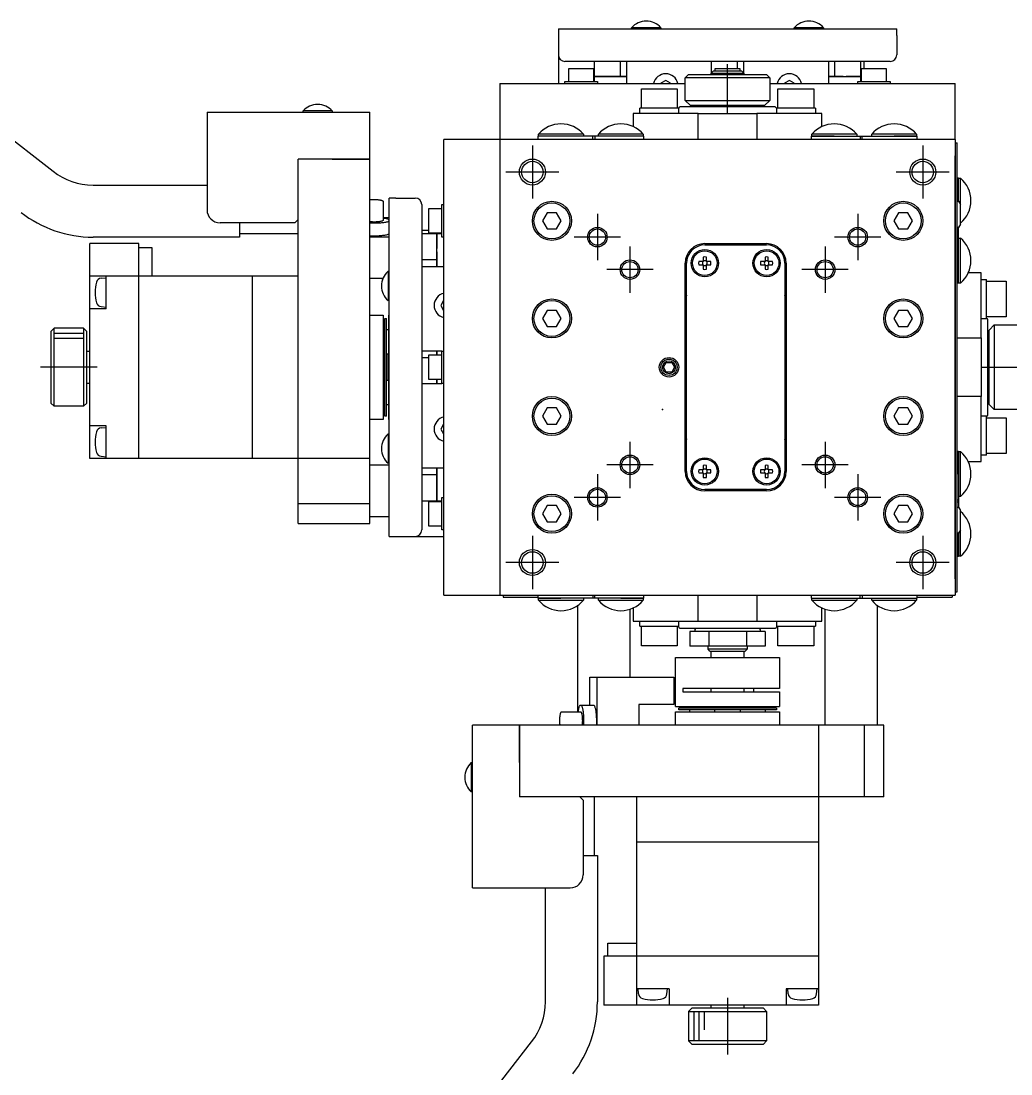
# Model space of a CAD drawing. Extents: x -29 to 396, y 25 to 442.
# Drawn here: x 101.9 to 254, y 191.7 to 353.5 of the extents above; entities that cross this region are included whole.
import ezdxf

# ---------------------------------------------------------------- set-up
doc = ezdxf.new("R2010")
doc.units = 0
doc.header["$LTSCALE"] = 10
doc.linetypes.add('CENTER', pattern=[2, 1.25, -0.25, 0.25, -0.25])
doc.layers.get('0').update_dxf_attribs({"linetype": 'CONTINUOUS'})
doc.layers.add('10', color=7, linetype='CONTINUOUS')

# ---------------------------------------------------------------- blocks, each defined once
blk = doc.blocks.new('AID7986')
at = {"layer": '10', "color": 7, "linetype": 'CONTINUOUS'}
for p, q in [((206.987859, 319.319293), (216.487859, 319.319293)), ((206.987859, 319.119293), (216.487859, 319.119293)), ((206.747859, 317.238477), (206.747859, 316.559293)), ((207.227859, 316.559293), (207.227859, 317.238477)), ((216.247859, 317.238477), (216.247859, 316.559293)), ((216.727859, 316.559293), (216.727859, 317.238477)), ((203.987859, 284.319293), (203.987859, 316.319293)), ((204.187859, 284.319293), (204.187859, 316.319293)), ((206.747859, 316.559293), (206.068675, 316.559293)), ((206.068675, 316.079293), (206.747859, 316.079293)), ((206.747859, 316.079293), (206.747859, 315.400109)), ((207.907043, 316.559293), (207.227859, 316.559293)), ((207.227859, 315.400109), (207.227859, 316.079293)), ((207.227859, 316.079293), (207.907043, 316.079293)), ((216.247859, 316.559293), (215.568675, 316.559293)), ((215.568675, 316.079293), (216.247859, 316.079293)), ((216.247859, 316.079293), (216.247859, 315.400109)), ((217.407043, 316.559293), (216.727859, 316.559293)), ((216.727859, 315.400109), (216.727859, 316.079293)), ((216.727859, 316.079293), (217.407043, 316.079293)), ((219.287859, 316.319293), (219.287859, 284.319293)), ((219.487859, 316.319293), (219.487859, 284.319293)), ((204.187859, 303.319293), (203.987859, 303.319293)), ((200.621834, 300.319293), (201.054846, 301.069293)), ((201.054846, 301.069293), (201.920872, 301.069293)), ((201.920872, 301.069293), (202.353884, 300.319293)), ((201.054846, 299.569293), (200.621834, 300.319293)), ((201.920872, 299.569293), (201.054846, 299.569293)), ((202.353884, 300.319293), (201.920872, 299.569293)), ((203.987859, 297.319293), (204.187859, 297.319293)), ((206.747859, 285.238477), (206.747859, 284.559293)), ((207.227859, 284.559293), (207.227859, 285.238477)), ((216.247859, 285.238477), (216.247859, 284.559293)), ((216.727859, 284.559293), (216.727859, 285.238477)), ((206.747859, 284.559293), (206.068675, 284.559293)), ((206.068675, 284.079293), (206.747859, 284.079293)), ((206.747859, 284.079293), (206.747859, 283.400109)), ((207.907043, 284.559293), (207.227859, 284.559293)), ((207.227859, 284.079293), (207.907043, 284.079293)), ((207.227859, 283.400109), (207.227859, 284.079293)), ((216.247859, 284.559293), (215.568675, 284.559293)), ((215.568675, 284.079293), (216.247859, 284.079293)), ((216.247859, 284.079293), (216.247859, 283.400109)), ((217.407043, 284.559293), (216.727859, 284.559293)), ((216.727859, 283.400109), (216.727859, 284.079293)), ((216.727859, 284.079293), (217.407043, 284.079293)), ((216.487859, 281.519293), (206.987859, 281.519293)), ((216.487859, 281.319293), (206.987859, 281.319293))]:
    blk.add_line(p, q, dxfattribs=at)
for centre, radius in [((206.987859, 316.319293), 2.1), ((206.987859, 316.319293), 1.9), ((216.487859, 316.319293), 2.1), ((216.487859, 316.319293), 1.9), ((201.487859, 300.319293), 1.25), ((201.487859, 300.319293), 1), ((206.987859, 284.319293), 2.1), ((216.487859, 284.319293), 2.1), ((206.987859, 284.319293), 1.9), ((216.487859, 284.319293), 1.9)]:
    blk.add_circle(centre, radius, dxfattribs=at)
at = {"layer": '10', "color": 9, "linetype": 'CONTINUOUS'}
blk.add_circle((201.487859, 300.319293), 1.5, dxfattribs=at)
at = {"layer": '10', "color": 7, "linetype": 'CONTINUOUS'}
for centre, radius, start, end in [((206.987859, 316.319293), 3, 90, 180), ((206.987859, 316.319293), 2.8, 90, 180), ((216.487859, 316.319293), 3, 0, 90), ((216.487859, 316.319293), 2.8, 0, 90), ((206.987859, 316.319293), 0.95, 75.36671, 104.63329), ((216.487859, 316.319293), 0.95, 75.36671, 104.63329), ((206.987859, 316.319293), 0.95, 165.36671, 194.63329), ((206.987859, 316.319293), 0.364721, 138.849633, 221.150367), ((206.987859, 316.319293), 0.364721, 48.849633, 131.150367), ((206.987859, 316.319293), 0.364721, 228.849633, 311.150367), ((206.987859, 316.319293), 0.364721, 318.849633, 41.150367), ((206.987859, 316.319293), 0.95, 345.36671, 14.63329), ((216.487859, 316.319293), 0.95, 165.36671, 194.63329), ((216.487859, 316.319293), 0.364721, 138.849633, 221.150367), ((216.487859, 316.319293), 0.364721, 48.849633, 131.150367), ((216.487859, 316.319293), 0.364721, 228.849633, 311.150367), ((216.487859, 316.319293), 0.364721, 318.849633, 41.150367), ((216.487859, 316.319293), 0.95, 345.36671, 14.63329), ((206.987859, 316.319293), 0.95, 255.36671, 284.63329), ((216.487859, 316.319293), 0.95, 255.36671, 284.63329), ((206.987859, 310.319293), 3, 158.96053, 180), ((216.487859, 310.319293), 3, 0, 21.03947), ((206.987859, 290.319293), 3, 180, 201.03947), ((216.487859, 290.319293), 3, 338.96053, 0), ((206.987859, 284.319293), 0.95, 75.36671, 104.63329), ((216.487859, 284.319293), 0.95, 75.36671, 104.63329), ((206.987859, 284.319293), 3, 180, 270), ((206.987859, 284.319293), 2.8, 180, 270), ((206.987859, 284.319293), 0.95, 165.36671, 194.63329), ((206.987859, 284.319293), 0.364721, 138.849633, 221.150367), ((206.987859, 284.319293), 0.364721, 48.849633, 131.150367), ((206.987859, 284.319293), 0.364721, 228.849633, 311.150367), ((206.987859, 284.319293), 0.95, 255.36671, 284.63329), ((206.987859, 284.319293), 0.364721, 318.849633, 41.150367), ((206.987859, 284.319293), 0.95, 345.36671, 14.63329), ((216.487859, 284.319293), 0.95, 165.36671, 194.63329), ((216.487859, 284.319293), 0.364721, 138.849633, 221.150367), ((216.487859, 284.319293), 0.364721, 48.849633, 131.150367), ((216.487859, 284.319293), 0.364721, 228.849633, 311.150367), ((216.487859, 284.319293), 0.95, 255.36671, 284.63329), ((216.487859, 284.319293), 2.8, 270, 0), ((216.487859, 284.319293), 3, 270, 0), ((216.487859, 284.319293), 0.364721, 318.849633, 41.150367), ((216.487859, 284.319293), 0.95, 345.36671, 14.63329)]:
    blk.add_arc(centre, radius, start, end, dxfattribs=at)

msp = doc.modelspace()

# ---------------------------------------------------------------- linework, layer by layer
at = {"color": 7, "linetype": 'CONTINUOUS'}
for p, q in [((196.974219, 353.343059), (196.976603, 353.338173)), ((198.999641, 353.338173), (199.002023, 353.343059)), ((198.999641, 353.338173), (199.002023, 353.343059)), ((221.974219, 353.343059), (221.976603, 353.338173)), ((223.999641, 353.338173), (224.002023, 353.343059)), ((223.999641, 353.338173), (224.002023, 353.343059)), ((184.488121, 352.319585), (236.488121, 352.319585)), ((184.488121, 352.319585), (184.488121, 351.319585)), ((184.488121, 351.319585), (184.488121, 348.319585)), ((195.738121, 352.319585), (195.738121, 352.503899)), ((200.238121, 352.503899), (200.238121, 352.319585)), ((220.738121, 352.319585), (220.738121, 352.503899)), ((225.238121, 352.503899), (225.238121, 352.319585)), ((236.488121, 351.319585), (236.488121, 352.319585)), ((236.488121, 351.319585), (236.488121, 348.319585)), ((184.488121, 348.319585), (184.488121, 343.919585)), ((235.488121, 347.319585), (185.488121, 347.319585)), ((189.988121, 347.319585), (189.988121, 345.019585)), ((193.988121, 347.319585), (193.988121, 345.019585)), ((194.988121, 345.019585), (194.988121, 347.319585)), ((207.988121, 347.319585), (207.988121, 345.519585)), ((211.988121, 347.319585), (211.988121, 346.219585)), ((212.988121, 345.519585), (212.988121, 347.319585)), ((225.988121, 347.319585), (225.988121, 345.019585)), ((226.988121, 345.019585), (226.988121, 347.319585)), ((230.988121, 345.019585), (230.988121, 347.319585)), ((231.488121, 346.219585), (231.488121, 347.319585)), ((86.844807, 346.012043), (106.821761, 330.433833)), ((186.088121, 346.219585), (189.888121, 346.219585)), ((186.088121, 344.219585), (186.088121, 346.219585)), ((189.888121, 346.219585), (189.888121, 344.219585)), ((194.988121, 345.019585), (189.988121, 345.019585)), ((189.988121, 345.019585), (193.988121, 345.019585)), ((189.988121, 345.019585), (189.988121, 344.219585)), ((193.988121, 345.019585), (194.988121, 345.019585)), ((194.988121, 343.919585), (194.988121, 345.019585)), ((203.988121, 344.819585), (204.488121, 345.319585)), ((216.988121, 344.819585), (203.988121, 344.819585)), ((203.988121, 341.319585), (203.988121, 344.819585)), ((204.488121, 345.319585), (216.488121, 345.319585)), ((207.988121, 345.519585), (208.238121, 345.769585)), ((207.988121, 345.319585), (207.988121, 345.519585)), ((208.238121, 345.769585), (208.288121, 345.819585)), ((212.688121, 345.819585), (208.288121, 345.819585)), ((208.588121, 346.219585), (212.388121, 346.219585)), ((208.588121, 345.819585), (208.588121, 346.219585)), ((212.388121, 346.219585), (212.388121, 345.819585)), ((212.688121, 345.819585), (212.738121, 345.769585)), ((212.738121, 345.769585), (212.988121, 345.519585)), ((212.988121, 345.519585), (212.988121, 345.319585)), ((216.488121, 345.319585), (216.988121, 344.819585)), ((216.988121, 344.819585), (216.988121, 341.319585)), ((228.238121, 345.019585), (225.988121, 345.019585)), ((225.988121, 345.019585), (226.988121, 345.019585)), ((225.988121, 345.019585), (225.988121, 343.919585)), ((226.988121, 345.019585), (230.988121, 345.019585)), ((230.988121, 345.019585), (228.738121, 345.019585)), ((230.988121, 344.219585), (230.988121, 345.019585)), ((231.088121, 346.219585), (234.888121, 346.219585)), ((231.088121, 344.219585), (231.088121, 346.219585)), ((234.888121, 346.219585), (234.888121, 344.219585)), ((175.488121, 343.919585), (175.488121, 335.319585)), ((175.488121, 343.919585), (203.988121, 343.919585)), ((185.488121, 344.219585), (190.488121, 344.219585)), ((185.488121, 343.919585), (185.488121, 344.219585)), ((190.488121, 344.219585), (190.488121, 343.919585)), ((197.238121, 343.119585), (202.738121, 343.119585)), ((197.238121, 340.119585), (197.238121, 343.119585)), ((200.988121, 344.385611), (200.238121, 343.952599)), ((200.238121, 343.952599), (200.238121, 343.919585)), ((201.738121, 343.952599), (200.988121, 344.385611)), ((201.738121, 343.919585), (201.738121, 343.952599)), ((202.738121, 343.119585), (202.738121, 340.119585)), ((216.988121, 343.919585), (245.488121, 343.919585)), ((218.238121, 343.119585), (223.738121, 343.119585)), ((218.238121, 340.119585), (218.238121, 343.119585)), ((219.988121, 344.385611), (219.238121, 343.952599)), ((219.238121, 343.952599), (219.238121, 343.919585)), ((220.738121, 343.952599), (219.988121, 344.385611)), ((220.738121, 343.919585), (220.738121, 343.952599)), ((223.738121, 343.119585), (223.738121, 340.119585)), ((230.488121, 344.219585), (235.488121, 344.219585)), ((230.488121, 343.919585), (230.488121, 344.219585)), ((235.488121, 344.219585), (235.488121, 343.919585)), ((245.488121, 335.319585), (245.488121, 343.919585)), ((146.474219, 340.543059), (146.476603, 340.538173)), ((148.499641, 340.538173), (148.502023, 340.543059)), ((148.499641, 340.538173), (148.502023, 340.543059)), ((202.988121, 340.119585), (196.988121, 340.119585)), ((196.988121, 339.319585), (196.988121, 340.119585)), ((202.988121, 339.319585), (202.988121, 340.119585)), ((210.488121, 340.319585), (203.188121, 340.319585)), ((203.988121, 341.319585), (210.488121, 341.319585)), ((204.788121, 340.519585), (203.988121, 341.319585)), ((216.188121, 340.519585), (204.788121, 340.519585)), ((206.988121, 340.319585), (206.988121, 340.519585)), ((210.488121, 341.319585), (216.988121, 341.319585)), ((217.788121, 340.319585), (210.488121, 340.319585)), ((213.988121, 340.519585), (213.988121, 340.319585)), ((216.988121, 341.319585), (216.188121, 340.519585)), ((223.988121, 340.119585), (217.988121, 340.119585)), ((217.988121, 340.119585), (217.988121, 339.319585)), ((223.988121, 340.119585), (223.988121, 339.319585)), ((130.488121, 339.519585), (155.488121, 339.519585)), ((130.488121, 339.519585), (130.488121, 338.519585)), ((130.488121, 339.519585), (145.238121, 339.519585)), ((130.488121, 338.519585), (130.488121, 324.519585)), ((145.238121, 339.519585), (145.238121, 339.703899)), ((149.738121, 339.703899), (149.738121, 339.519585)), ((149.738121, 339.519585), (155.488121, 339.519585)), ((155.488121, 276.319585), (155.488121, 339.519585)), ((195.988121, 339.319585), (195.988121, 337.300805)), ((205.988121, 339.319585), (195.988121, 339.319585)), ((205.988121, 335.319585), (205.988121, 339.319585)), ((205.988121, 339.319585), (214.988121, 339.319585)), ((214.988121, 339.319585), (214.988121, 335.319585)), ((224.988121, 339.319585), (214.988121, 339.319585)), ((224.988121, 337.300805), (224.988121, 339.319585)), ((245.488121, 335.319585), (166.888121, 335.319585)), ((166.888121, 265.319585), (166.888121, 335.319585)), ((175.488121, 335.319585), (175.488121, 265.319585)), ((184.888119, 335.819585), (181.388119, 335.819585)), ((181.388119, 335.319585), (181.388119, 335.819585)), ((181.438119, 335.819585), (181.438119, 336.119585)), ((184.888119, 335.819585), (181.438119, 335.819585)), ((188.788119, 335.819585), (184.888119, 335.819585)), ((188.338119, 336.119585), (188.338119, 335.819585)), ((189.788119, 335.819585), (188.788119, 335.819585)), ((191.088119, 335.819585), (190.088119, 335.819585)), ((190.638119, 335.819585), (190.638119, 336.119585)), ((194.088119, 335.819585), (191.088119, 335.819585)), ((197.588119, 335.819585), (194.088119, 335.819585)), ((197.538119, 335.819585), (194.088119, 335.819585)), ((197.538119, 336.119585), (197.538119, 335.819585)), ((197.588119, 335.819585), (197.588119, 335.319585)), ((223.388121, 335.819585), (226.888121, 335.819585)), ((223.388121, 335.319585), (223.388121, 335.819585)), ((223.438121, 335.819585), (223.438121, 336.119585)), ((226.888121, 335.819585), (223.438121, 335.819585)), ((226.888121, 335.819585), (229.888121, 335.819585)), ((229.888121, 335.819585), (230.888121, 335.819585)), ((230.338121, 336.119585), (230.338121, 335.819585)), ((230.888121, 335.819585), (231.188121, 335.819585)), ((231.188121, 335.819585), (232.188121, 335.819585)), ((232.188121, 335.819585), (236.088121, 335.819585)), ((232.638121, 335.819585), (232.638121, 336.119585)), ((236.088121, 335.819585), (239.588121, 335.819585)), ((239.538121, 335.819585), (236.088121, 335.819585)), ((239.538121, 336.119585), (239.538121, 335.819585)), ((239.588121, 335.819585), (239.588121, 335.319585)), ((245.488121, 335.319585), (245.488121, 265.319585)), ((245.488121, 334.819585), (245.788121, 334.819585)), ((245.788121, 265.819585), (245.788121, 334.819585)), ((155.488121, 332.319585), (144.488121, 332.319585)), ((144.488121, 276.319585), (144.488121, 332.319585)), ((149.738121, 332.319585), (155.488121, 332.319585)), ((245.488121, 267.819585), (245.488121, 332.819585)), ((245.788121, 329.419587), (245.988121, 329.419587)), ((245.988121, 325.919587), (245.988121, 329.419587)), ((245.988121, 325.919587), (245.988121, 329.369587)), ((245.988121, 329.369587), (246.288121, 329.369587)), ((112.971143, 328.319585), (130.488121, 328.319585)), ((155.488122, 326.062151), (155.577268, 326.071606)), ((155.577268, 326.071606), (155.669901, 326.07975)), ((155.669901, 326.07975), (155.765492, 326.086537)), ((155.765492, 326.086537), (155.863495, 326.091927)), ((155.863495, 326.091927), (155.963351, 326.09589)), ((155.963351, 326.09589), (156.064491, 326.098403)), ((156.064491, 326.098403), (156.166335, 326.099452)), ((156.166335, 326.099452), (156.268304, 326.09903)), ((156.268304, 326.09903), (156.369816, 326.097141)), ((156.369816, 326.097141), (156.47029, 326.093796)), ((156.47029, 326.093796), (156.569154, 326.089012)), ((156.569154, 326.089012), (156.665843, 326.082818)), ((156.665843, 326.082818), (156.759805, 326.075248)), ((156.759805, 326.075248), (156.850504, 326.066347)), ((156.850504, 326.066347), (156.937423, 326.056165)), ((156.937423, 326.056165), (157.020064, 326.044759)), ((157.020064, 326.044759), (157.097957, 326.032196)), ((157.097957, 326.032196), (157.170657, 326.018546)), ((157.170657, 326.018546), (157.237748, 326.003888)), ((157.237748, 326.003888), (157.298848, 325.988306)), ((157.298848, 325.988306), (157.353609, 325.971887)), ((157.353609, 325.971887), (157.401717, 325.954727)), ((157.401717, 325.954727), (157.442898, 325.936923)), ((157.442898, 325.936923), (157.476917, 325.918576)), ((157.476917, 325.918576), (157.503579, 325.899791)), ((157.503579, 325.899791), (157.522734, 325.880677)), ((157.522734, 325.880677), (157.53427, 325.86134)), ((157.53427, 325.86134), (157.538123, 325.841893)), ((157.538123, 325.841893), (157.538123, 322.897011)), ((158.488121, 274.319585), (158.488121, 326.319585)), ((159.488121, 326.319585), (158.488121, 326.319585)), ((159.488121, 326.319585), (162.488121, 326.319585)), ((163.488121, 325.319585), (163.488121, 275.319585)), ((166.588121, 320.319585), (166.588121, 325.319585)), ((166.588121, 325.319585), (166.888121, 325.319585)), ((245.788121, 325.819585), (245.999445, 325.819585)), ((245.988121, 325.819585), (245.988121, 325.919587)), ((245.999445, 325.819585), (246.288121, 325.319585)), ((246.288121, 323.819585), (246.288121, 325.319585)), ((164.588121, 320.919585), (164.588121, 324.719585)), ((164.588121, 324.719585), (166.588121, 324.719585)), ((182.766433, 324.069585), (182.044745, 322.819585)), ((184.209809, 324.069585), (182.766433, 324.069585)), ((184.931497, 322.819585), (184.209809, 324.069585)), ((236.766433, 324.069585), (236.044745, 322.819585)), ((238.209809, 324.069585), (236.766433, 324.069585)), ((238.931497, 322.819585), (238.209809, 324.069585)), ((246.288121, 322.319585), (246.288121, 323.819585)), ((143.988121, 322.519585), (132.488121, 322.519585)), ((135.488121, 322.519585), (135.488121, 320.319585)), ((144.488121, 323.019585), (143.988121, 322.519585)), ((155.568342, 322.66817), (155.488122, 322.676753)), ((155.659743, 322.450305), (155.488122, 322.458981)), ((155.651438, 322.660649), (155.568342, 322.66817)), ((155.737026, 322.654225), (155.651438, 322.660649)), ((155.834255, 322.444075), (155.659743, 322.450305)), ((155.824707, 322.648928), (155.737026, 322.654225)), ((155.914075, 322.644782), (155.824707, 322.648928)), ((156.010703, 322.440322), (155.834255, 322.444075)), ((156.004714, 322.641807), (155.914075, 322.644782)), ((156.096205, 322.640017), (156.004714, 322.641807)), ((156.188123, 322.439069), (156.010703, 322.440322)), ((156.188123, 322.639419), (156.096205, 322.640017)), ((156.294043, 322.640213), (156.188123, 322.639419)), ((156.380084, 322.440537), (156.188123, 322.439069)), ((156.399309, 322.64259), (156.294043, 322.640213)), ((156.570814, 322.444929), (156.380084, 322.440537)), ((156.503274, 322.646536), (156.399309, 322.64259)), ((156.605296, 322.652026), (156.503274, 322.646536)), ((156.759093, 322.452217), (156.570814, 322.444929)), ((156.704746, 322.659027), (156.605296, 322.652026)), ((156.80101, 322.667495), (156.704746, 322.659027)), ((156.943713, 322.462356), (156.759093, 322.452217)), ((156.893496, 322.677378), (156.80101, 322.667495)), ((156.981633, 322.688615), (156.893496, 322.677378)), ((157.123491, 322.475281), (156.943713, 322.462356)), ((157.064878, 322.701136), (156.981633, 322.688615)), ((157.142717, 322.714866), (157.064878, 322.701136)), ((157.297276, 322.490907), (157.123491, 322.475281)), ((157.214671, 322.729718), (157.142717, 322.714866)), ((157.280296, 322.745602), (157.214671, 322.729718)), ((157.339187, 322.762419), (157.280296, 322.745602)), ((157.463954, 322.509135), (157.297276, 322.490907)), ((157.390982, 322.780067), (157.339187, 322.762419)), ((157.43536, 322.798435), (157.390982, 322.780067)), ((157.472049, 322.817411), (157.43536, 322.798435)), ((157.622457, 322.529849), (157.463954, 322.509135)), ((157.500822, 322.836877), (157.472049, 322.817411)), ((157.521502, 322.856715), (157.500822, 322.836877)), ((157.533961, 322.876801), (157.521502, 322.856715)), ((157.538123, 322.897011), (157.533961, 322.876801)), ((157.538123, 323.319585), (158.488121, 323.319585)), ((157.538123, 323.275636), (157.702574, 323.252266)), ((157.771769, 322.552916), (157.622457, 322.529849)), ((157.702574, 323.252266), (157.85597, 323.226304)), ((157.910933, 322.578187), (157.771769, 322.552916)), ((157.85597, 323.226304), (157.997192, 323.197937)), ((158.039059, 322.605502), (157.910933, 322.578187)), ((157.997192, 323.197937), (158.125209, 323.167374)), ((158.155324, 322.634684), (158.039059, 322.605502)), ((158.125209, 323.167374), (158.239087, 323.134838)), ((158.258984, 322.665547), (158.155324, 322.634684)), ((158.239087, 323.134838), (158.337993, 323.100566)), ((158.349375, 322.697893), (158.258984, 322.665547)), ((158.337993, 323.100566), (158.421207, 323.064807)), ((158.425918, 322.731515), (158.349375, 322.697893)), ((158.421207, 323.064807), (158.488121, 323.027824)), ((158.488121, 322.766198), (158.425918, 322.731515)), ((182.044745, 322.819585), (182.766433, 321.569585)), ((184.209809, 321.569585), (184.931497, 322.819585)), ((236.044745, 322.819585), (236.766433, 321.569585)), ((238.209809, 321.569585), (238.931497, 322.819585)), ((246.288121, 322.319585), (245.999445, 321.819585)), ((144.488121, 320.819585), (135.488121, 320.819585)), ((155.488121, 320.361329), (158.488121, 320.361329)), ((155.659743, 320.487051), (155.488122, 320.495727)), ((155.834255, 320.480821), (155.659743, 320.487051)), ((156.010703, 320.477068), (155.834255, 320.480821)), ((156.188123, 320.475815), (156.010703, 320.477068)), ((156.380084, 320.477283), (156.188123, 320.475815)), ((156.570814, 320.481675), (156.380084, 320.477283)), ((156.759093, 320.488963), (156.570814, 320.481675)), ((156.943713, 320.499102), (156.759093, 320.488963)), ((157.123491, 320.512027), (156.943713, 320.499102)), ((157.297276, 320.527653), (157.123491, 320.512027)), ((157.463954, 320.545881), (157.297276, 320.527653)), ((157.622457, 320.566595), (157.463954, 320.545881)), ((157.771769, 320.589662), (157.622457, 320.566595)), ((157.910933, 320.614933), (157.771769, 320.589662)), ((158.039059, 320.642248), (157.910933, 320.614933)), ((158.155324, 320.67143), (158.039059, 320.642248)), ((158.258984, 320.702293), (158.155324, 320.67143)), ((158.349375, 320.734639), (158.258984, 320.702293)), ((158.425918, 320.768261), (158.349375, 320.734639)), ((158.488121, 320.802944), (158.425918, 320.768261)), ((164.588121, 321.319585), (163.488121, 321.319585)), ((165.788121, 320.819585), (163.488121, 320.819585)), ((166.588121, 320.919585), (164.588121, 320.919585)), ((165.788121, 320.819585), (165.788121, 318.569585)), ((165.788121, 316.819585), (165.788121, 320.819585)), ((166.588121, 320.819585), (165.788121, 320.819585)), ((182.766433, 321.569585), (184.209809, 321.569585)), ((236.766433, 321.569585), (238.209809, 321.569585)), ((245.999445, 321.819585), (245.788121, 321.819585)), ((245.988121, 321.019587), (245.988121, 321.819585)), ((245.988121, 319.719587), (245.988121, 320.719587)), ((112.488121, 286.319585), (112.488121, 319.319585)), ((119.988121, 319.319585), (112.488121, 319.319585)), ((135.488121, 320.319585), (112.971143, 320.319585)), ((119.988121, 314.319585), (119.988121, 319.319585)), ((119.998121, 318.719585), (121.988121, 318.719585)), ((121.988121, 318.719585), (121.988121, 314.319585)), ((166.888121, 320.319585), (166.588121, 320.319585)), ((245.988121, 320.169587), (246.288121, 320.169587)), ((245.988121, 316.719587), (245.988121, 319.719587)), ((165.788121, 318.069585), (165.788121, 315.819585)), ((165.788121, 316.819585), (163.488121, 316.819585)), ((163.488121, 315.819585), (165.788121, 315.819585)), ((165.788121, 315.819585), (165.788121, 316.819585)), ((165.788121, 315.819585), (166.888121, 315.819585)), ((245.988121, 313.219587), (245.988121, 316.719587)), ((245.988121, 313.269587), (245.988121, 316.719587)), ((144.488121, 314.319585), (112.488121, 314.319585)), ((114.220671, 314.002442), (114.988121, 314.069585)), ((114.988121, 309.319585), (114.988121, 314.319585)), ((157.521952, 313.980753), (155.488121, 313.980753)), ((158.303807, 315.069585), (158.488121, 315.069585)), ((249.488121, 314.819585), (247.469341, 314.819585)), ((249.488121, 304.819585), (249.488121, 314.819585)), ((157.469533, 313.831105), (157.464647, 313.833487)), ((157.469533, 313.831105), (157.464647, 313.833487)), ((245.988121, 313.219587), (245.788121, 313.219587)), ((246.288121, 313.269587), (245.988121, 313.269587)), ((249.488121, 313.819585), (250.288121, 313.819585)), ((250.288121, 307.819585), (250.288121, 313.819585)), ((250.288121, 313.569585), (253.288121, 313.569585)), ((253.288121, 313.569585), (253.288121, 308.069585)), ((157.464647, 311.805683), (157.469533, 311.808067)), ((114.988121, 309.319585), (112.488121, 309.319585)), ((114.206132, 309.638), (114.988121, 309.569585)), ((158.488121, 310.569585), (158.303807, 310.569585)), ((166.855107, 310.569585), (166.422095, 309.819585)), ((166.422095, 309.819585), (166.855107, 309.069585)), ((166.888121, 310.569585), (166.855107, 310.569585)), ((166.855107, 309.069585), (166.888121, 309.069585)), ((182.766433, 309.069585), (182.044745, 307.819585)), ((184.209809, 309.069585), (182.766433, 309.069585)), ((184.931497, 307.819585), (184.209809, 309.069585)), ((236.766433, 309.069585), (236.044745, 307.819585)), ((238.209809, 309.069585), (236.766433, 309.069585)), ((238.931497, 307.819585), (238.209809, 309.069585)), ((155.488121, 308.319585), (157.538121, 308.319585)), ((157.538121, 308.319585), (157.538121, 292.319585)), ((157.838121, 292.819585), (157.838121, 307.819585)), ((157.838121, 307.819585), (158.088121, 307.819585)), ((158.088121, 292.819585), (158.088121, 307.819585)), ((158.388121, 308.319585), (158.388121, 292.319585)), ((158.388121, 308.319585), (158.488121, 308.319585)), ((182.044745, 307.819585), (182.766433, 306.569585)), ((184.209809, 306.569585), (184.931497, 307.819585)), ((236.044745, 307.819585), (236.766433, 306.569585)), ((238.209809, 306.569585), (238.931497, 307.819585)), ((249.488121, 307.819585), (250.288121, 307.819585)), ((253.288121, 308.069585), (250.288121, 308.069585)), ((250.488121, 300.319585), (250.488121, 307.619585)), ((106.488121, 305.819585), (106.984467, 306.315931)), ((106.488121, 305.819585), (106.488121, 294.819585)), ((111.488121, 306.319585), (106.988121, 306.319585)), ((111.488121, 306.319585), (106.988121, 306.319585)), ((111.488121, 306.315931), (106.988121, 306.315931)), ((111.491778, 306.315931), (111.988121, 305.819585)), ((111.988121, 294.819585), (111.988121, 305.819585)), ((157.538121, 306.108673), (157.838121, 306.108673)), ((158.088121, 306.108673), (158.388121, 306.108673)), ((182.766433, 306.569585), (184.209809, 306.569585)), ((236.766433, 306.569585), (238.209809, 306.569585)), ((250.688121, 306.019585), (251.488121, 306.819585)), ((250.688121, 294.619585), (250.688121, 306.019585)), ((251.488121, 306.819585), (251.488121, 300.319585)), ((251.488121, 306.819585), (254.988121, 306.819585)), ((245.788121, 304.819585), (249.488121, 304.819585)), ((249.488121, 304.819585), (249.488121, 295.819585)), ((111.988121, 302.819585), (112.488121, 302.819585)), ((165.788121, 302.819585), (163.488121, 302.819585)), ((165.788121, 302.819585), (165.788121, 302.219585)), ((165.788121, 302.219585), (165.788121, 302.819585)), ((166.588121, 302.819585), (165.788121, 302.819585)), ((166.588121, 297.819585), (166.588121, 302.819585)), ((166.588121, 302.819585), (166.888121, 302.819585)), ((250.488121, 303.819585), (250.688121, 303.819585)), ((157.838121, 302.308673), (157.538121, 302.308673)), ((158.388121, 302.308673), (158.088121, 302.308673)), ((158.188121, 300.319585), (158.188121, 302.308673)), ((163.488121, 301.819585), (164.588121, 301.819585)), ((164.588121, 298.419585), (164.588121, 302.219585)), ((164.588121, 302.219585), (166.588121, 302.219585)), ((158.188121, 298.330499), (158.188121, 300.319585)), ((250.488121, 293.019585), (250.488121, 300.319585)), ((251.488121, 300.319585), (251.488121, 293.819585)), ((112.488121, 297.819585), (111.988121, 297.819585)), ((157.538121, 298.330499), (157.838121, 298.330499)), ((158.088121, 298.330499), (158.388121, 298.330499)), ((163.488121, 297.819585), (165.788121, 297.819585)), ((166.588121, 298.419585), (164.588121, 298.419585)), ((165.788121, 298.419585), (165.788121, 297.819585)), ((165.788121, 297.819585), (165.788121, 298.419585)), ((165.788121, 297.819585), (166.588121, 297.819585)), ((166.888121, 297.819585), (166.588121, 297.819585)), ((250.688121, 296.819585), (250.488121, 296.819585)), ((106.984468, 294.323241), (106.488121, 294.819585)), ((111.988121, 294.819585), (111.491777, 294.323241)), ((157.838121, 294.530499), (157.538121, 294.530499)), ((158.388121, 294.530499), (158.088121, 294.530499)), ((249.488121, 295.819585), (245.788121, 295.819585)), ((249.488121, 285.819585), (249.488121, 295.819585)), ((251.488121, 293.819585), (250.688121, 294.619585)), ((111.488121, 294.323241), (106.984468, 294.323241)), ((111.488121, 294.319585), (106.988121, 294.319585)), ((111.488121, 294.319585), (106.988121, 294.319585)), ((182.766433, 294.069585), (182.044745, 292.819585)), ((184.209809, 294.069585), (182.766433, 294.069585)), ((184.931497, 292.819585), (184.209809, 294.069585)), ((236.766433, 294.069585), (236.044745, 292.819585)), ((238.209809, 294.069585), (236.766433, 294.069585)), ((238.931497, 292.819585), (238.209809, 294.069585)), ((254.988121, 293.819585), (251.488121, 293.819585)), ((114.988121, 291.319585), (112.488121, 291.319585)), ((114.988121, 286.319585), (114.988121, 291.319585)), ((157.538121, 292.319585), (155.488121, 292.319585)), ((158.088121, 292.819585), (157.838121, 292.819585)), ((158.488121, 292.319585), (158.388121, 292.319585)), ((166.855107, 291.569585), (166.422095, 290.819585)), ((166.888121, 291.569585), (166.855107, 291.569585)), ((182.044745, 292.819585), (182.766433, 291.569585)), ((182.766433, 291.569585), (184.209809, 291.569585)), ((184.209809, 291.569585), (184.931497, 292.819585)), ((236.044745, 292.819585), (236.766433, 291.569585)), ((236.766433, 291.569585), (238.209809, 291.569585)), ((238.209809, 291.569585), (238.931497, 292.819585)), ((250.288121, 292.819585), (249.488121, 292.819585)), ((250.288121, 286.819585), (250.288121, 292.819585)), ((250.288121, 292.569585), (253.288121, 292.569585)), ((253.288121, 292.569585), (253.288121, 287.069585)), ((114.220671, 291.002442), (114.988121, 291.069585)), ((158.303807, 290.069585), (158.488121, 290.069585)), ((166.422095, 290.819585), (166.855107, 290.069585)), ((166.855107, 290.069585), (166.888121, 290.069585)), ((157.469533, 288.831105), (157.464647, 288.833487)), ((157.469533, 288.831105), (157.464647, 288.833487)), ((114.206132, 286.638), (114.988121, 286.569585)), ((157.464647, 286.805683), (157.469533, 286.808067)), ((245.788121, 287.419585), (245.988121, 287.419585)), ((245.988121, 287.419585), (245.988121, 283.919585)), ((245.988121, 283.919585), (245.988121, 287.369585)), ((245.988121, 287.369585), (246.288121, 287.369585)), ((250.288121, 286.819585), (249.488121, 286.819585)), ((253.288121, 287.069585), (250.288121, 287.069585)), ((155.488121, 286.319585), (112.488121, 286.319585)), ((119.988121, 286.319585), (114.488121, 286.319585)), ((155.488121, 285.319585), (158.488121, 285.319585)), ((158.488121, 285.569585), (158.303807, 285.569585)), ((165.788121, 284.819585), (163.488121, 284.819585)), ((165.788121, 284.819585), (165.788121, 279.819585)), ((165.788121, 283.819585), (165.788121, 284.819585)), ((166.888121, 284.819585), (165.788121, 284.819585)), ((247.469341, 285.819585), (249.488121, 285.819585)), ((163.488121, 283.819585), (165.788121, 283.819585)), ((165.788121, 279.819585), (165.788121, 283.819585)), ((245.988121, 283.919585), (245.988121, 280.919585)), ((166.588121, 275.319585), (166.588121, 280.319585)), ((166.588121, 280.319585), (166.888121, 280.319585)), ((245.988121, 280.919585), (245.988121, 279.919585)), ((246.288121, 280.469585), (245.988121, 280.469585)), ((245.988121, 279.919585), (245.988121, 279.619585)), ((155.488121, 279.319585), (144.488121, 279.319585)), ((163.488121, 279.819585), (165.788121, 279.819585)), ((164.588121, 275.919585), (164.588121, 279.719585)), ((164.588121, 279.719585), (166.588121, 279.719585)), ((165.788121, 279.819585), (166.588121, 279.819585)), ((182.766433, 279.069585), (182.044745, 277.819585)), ((184.209809, 279.069585), (182.766433, 279.069585)), ((184.931497, 277.819585), (184.209809, 279.069585)), ((236.766433, 279.069585), (236.044745, 277.819585)), ((238.209809, 279.069585), (236.766433, 279.069585)), ((238.931497, 277.819585), (238.209809, 279.069585)), ((245.788121, 278.819585), (245.999445, 278.819585)), ((245.988121, 279.619585), (245.988121, 278.819585)), ((245.999445, 278.819585), (246.288121, 278.319585)), ((246.288121, 276.819585), (246.288121, 278.319585)), ((158.488121, 277.319585), (155.488121, 277.319585)), ((182.044745, 277.819585), (182.766433, 276.569585)), ((184.209809, 276.569585), (184.931497, 277.819585)), ((236.044745, 277.819585), (236.766433, 276.569585)), ((238.209809, 276.569585), (238.931497, 277.819585)), ((246.288121, 275.319585), (246.288121, 276.819585)), ((144.488121, 276.319585), (155.488121, 276.319585)), ((166.588121, 275.919585), (164.588121, 275.919585)), ((166.888121, 275.319585), (166.588121, 275.319585)), ((182.766433, 276.569585), (184.209809, 276.569585)), ((236.766433, 276.569585), (238.209809, 276.569585)), ((246.288121, 275.319585), (245.999445, 274.819585)), ((158.488121, 274.319585), (159.488121, 274.319585)), ((159.488121, 274.319585), (162.488121, 274.319585)), ((162.488121, 274.319585), (166.888121, 274.319585)), ((245.999445, 274.819585), (245.788121, 274.819585)), ((245.988121, 274.819585), (245.988121, 274.719585)), ((245.988121, 274.719585), (245.988121, 271.219585)), ((245.988121, 271.269585), (245.988121, 274.719585)), ((245.988121, 271.219585), (245.788121, 271.219585)), ((246.288121, 271.269585), (245.988121, 271.269585)), ((245.488121, 265.819585), (245.788121, 265.819585)), ((166.888121, 265.319585), (245.488121, 265.319585)), ((175.988121, 265.319585), (175.988121, 265.019585)), ((175.988121, 265.019585), (181.388119, 265.019585)), ((181.388119, 264.819585), (181.388119, 265.319585)), ((184.888119, 264.819585), (181.388119, 264.819585)), ((181.438119, 264.819585), (184.888119, 264.819585)), ((181.438119, 264.519585), (181.438119, 264.819585)), ((188.788119, 264.819585), (184.888119, 264.819585)), ((187.488121, 247.369587), (187.488121, 263.742341)), ((188.338119, 264.819585), (188.338119, 264.519585)), ((189.788119, 264.819585), (188.788119, 264.819585)), ((191.088119, 264.819585), (190.088119, 264.819585)), ((190.638119, 264.519587), (190.638119, 264.819587)), ((194.088119, 264.819585), (191.088119, 264.819585)), ((194.088119, 264.819587), (197.538119, 264.819587)), ((197.588119, 264.819585), (194.088119, 264.819585)), ((197.538119, 264.819587), (197.538119, 264.519587)), ((197.588119, 265.319585), (197.588119, 264.819585)), ((205.988121, 261.319585), (205.988121, 265.319585)), ((214.988121, 265.319585), (214.988121, 261.319585)), ((223.388121, 264.819585), (223.388121, 265.319585)), ((223.388121, 264.819585), (226.888121, 264.819585)), ((223.438121, 264.819585), (226.888121, 264.819585)), ((223.438121, 264.519585), (223.438121, 264.819585)), ((226.888121, 264.819585), (229.888121, 264.819585)), ((229.888121, 264.819585), (230.888121, 264.819585)), ((230.338121, 264.819585), (230.338121, 264.519585)), ((231.188121, 264.819585), (232.188121, 264.819585)), ((232.188121, 264.819585), (236.088121, 264.819585)), ((232.638121, 264.519585), (232.638121, 264.819585)), ((233.488121, 263.742341), (233.488121, 245.319585)), ((233.988121, 264.519585), (235.488121, 264.519585)), ((236.088121, 264.819585), (239.588121, 264.819585)), ((236.088121, 264.819585), (239.538121, 264.819585)), ((239.538121, 264.819585), (239.538121, 264.519585)), ((239.588121, 265.319585), (239.588121, 264.819585)), ((239.588121, 265.019585), (244.988121, 265.019585)), ((244.988121, 265.319585), (244.988121, 265.019585)), ((195.488121, 263.141891), (195.488121, 252.719587)), ((195.988121, 263.338367), (195.988121, 261.319585)), ((224.988121, 261.319585), (224.988121, 263.338365)), ((225.488121, 245.319585), (225.488121, 263.141889)), ((195.988121, 261.319585), (205.988121, 261.319585)), ((196.988121, 260.519585), (196.988121, 261.319585)), ((196.988121, 260.519585), (202.988121, 260.519585)), ((197.238121, 257.519585), (197.238121, 260.519585)), ((202.738121, 260.519585), (202.738121, 257.519585)), ((202.988121, 260.369585), (202.988121, 261.319585)), ((205.988121, 261.319585), (214.988121, 261.319585)), ((214.988121, 261.319585), (224.988121, 261.319585)), ((217.988121, 261.319585), (217.988121, 260.369585)), ((217.988121, 260.519585), (223.988121, 260.519585)), ((218.238121, 257.519585), (218.238121, 260.519585)), ((223.738121, 260.519585), (223.738121, 257.519585)), ((223.988121, 261.319585), (223.988121, 260.519585)), ((203.138121, 260.219585), (210.488121, 260.219585)), ((206.157993, 259.719585), (204.714617, 259.719585)), ((204.714617, 259.719585), (204.714617, 257.469585)), ((205.488121, 260.019585), (205.688121, 260.219585)), ((205.488121, 259.719585), (205.488121, 260.019585)), ((207.601369, 259.719585), (206.157993, 259.719585)), ((207.601369, 259.719585), (207.601369, 257.469585)), ((210.488121, 259.719585), (207.601369, 259.719585)), ((210.488121, 260.219585), (217.838121, 260.219585)), ((213.374871, 259.719585), (210.488121, 259.719585)), ((213.374871, 259.719585), (213.374871, 257.469585)), ((214.818247, 259.719585), (213.374871, 259.719585)), ((216.261623, 259.719585), (214.818247, 259.719585)), ((215.288121, 260.219585), (215.488121, 260.019585)), ((215.488121, 260.019585), (215.488121, 259.719585)), ((216.261623, 259.719585), (216.261623, 257.469585)), ((202.738121, 257.519585), (197.238121, 257.519585)), ((207.601369, 257.469585), (204.714617, 257.469585)), ((207.488121, 257.019585), (207.488121, 257.469567)), ((213.374871, 257.469585), (207.601369, 257.469585)), ((216.261623, 257.469585), (213.374871, 257.469585)), ((213.488121, 257.469567), (213.488121, 257.019585)), ((223.738121, 257.519585), (218.238121, 257.519585)), ((202.488121, 255.719585), (218.488121, 255.719585)), ((202.488121, 248.219585), (202.488121, 255.719585)), ((207.788121, 256.719585), (207.488121, 257.019585)), ((207.788121, 256.719585), (210.488121, 256.719585)), ((207.988121, 255.719585), (207.988121, 256.719585)), ((210.488121, 256.719585), (213.188121, 256.719585)), ((212.988121, 256.719585), (212.988121, 255.719585)), ((213.488121, 257.019585), (213.188121, 256.719585)), ((218.488121, 255.719585), (218.488121, 250.969585)), ((189.301523, 252.719587), (190.446377, 252.719587)), ((189.301523, 248.419587), (189.301523, 252.719587)), ((190.446377, 245.319585), (190.446377, 252.719587)), ((190.446377, 252.719587), (202.225903, 252.719587)), ((202.225903, 252.719587), (202.225903, 248.519587)), ((203.596681, 250.969585), (203.596681, 250.469585)), ((218.488121, 250.969585), (203.596681, 250.969585)), ((207.988121, 250.469585), (207.988121, 250.969585)), ((212.988121, 250.969585), (212.988121, 250.469585)), ((214.551133, 250.469585), (214.551133, 250.969585)), ((203.596681, 250.469585), (218.488121, 250.469585)), ((218.488121, 250.469585), (218.488121, 248.219585)), ((187.554187, 247.525931), (187.578648, 247.672369)), ((187.578648, 247.672369), (187.605293, 247.807938)), ((187.605293, 247.807938), (187.633946, 247.931746)), ((187.633946, 247.931746), (187.66442, 248.04298)), ((187.66442, 248.04298), (187.696512, 248.140907)), ((187.696512, 248.140907), (187.730014, 248.224885)), ((187.730014, 248.224885), (187.764703, 248.29436)), ((187.764703, 248.29436), (187.800353, 248.348875)), ((187.800353, 248.348875), (187.836728, 248.388073)), ((187.836728, 248.388073), (187.873589, 248.411696)), ((187.873589, 248.411696), (187.910695, 248.419587)), ((187.910695, 248.419587), (189.873949, 248.419587)), ((187.910695, 248.419587), (187.946625, 248.412189)), ((187.946625, 248.412189), (187.982333, 248.390039)), ((187.982333, 248.390039), (188.017599, 248.353275)), ((188.017599, 248.353275), (188.052207, 248.302123)), ((188.052207, 248.302123), (188.085942, 248.236898)), ((188.085942, 248.236898), (188.118596, 248.158003)), ((188.118596, 248.158003), (188.149969, 248.065923)), ((188.149969, 248.065923), (188.179866, 247.961228)), ((188.179866, 247.961228), (188.208104, 247.844561)), ((188.208104, 247.844561), (188.234509, 247.716643)), ((188.234509, 247.716643), (188.258916, 247.578262)), ((188.258916, 247.578262), (188.281177, 247.430272)), ((189.873949, 248.419587), (189.909879, 248.412189)), ((189.909879, 248.412189), (189.945587, 248.390039)), ((189.945587, 248.390039), (189.980853, 248.353275)), ((189.980853, 248.353275), (190.015461, 248.302123)), ((190.015461, 248.302123), (190.049196, 248.236898)), ((190.049196, 248.236898), (190.08185, 248.158003)), ((190.08185, 248.158003), (190.113223, 248.065923)), ((190.113223, 248.065923), (190.14312, 247.961228)), ((190.14312, 247.961228), (190.171358, 247.844561)), ((190.171358, 247.844561), (190.197763, 247.716643)), ((190.197763, 247.716643), (190.22217, 247.578262)), ((190.22217, 247.578262), (190.244431, 247.430272)), ((196.826953, 248.519587), (196.826953, 245.319585)), ((202.225903, 248.519587), (196.826953, 248.519587)), ((202.488121, 248.219585), (218.488121, 248.219585)), ((217.988121, 247.919585), (202.988121, 247.919585)), ((202.988121, 247.669585), (202.988121, 247.919585)), ((217.988121, 247.669585), (202.988121, 247.669585)), ((204.699033, 247.919585), (204.699033, 248.219585)), ((204.699033, 247.369585), (204.699033, 247.669585)), ((208.499033, 248.219585), (208.499033, 247.919585)), ((210.488121, 248.019585), (208.499033, 248.019585)), ((208.499033, 247.669585), (208.499033, 247.369585)), ((212.477207, 248.019585), (210.488121, 248.019585)), ((212.477207, 247.919585), (212.477207, 248.219585)), ((212.477207, 247.369585), (212.477207, 247.669585)), ((216.277207, 248.219585), (216.277207, 247.919585)), ((216.277207, 247.669585), (216.277207, 247.369585)), ((217.988121, 247.919585), (217.988121, 247.669585)), ((184.708254, 245.997799), (184.708676, 246.099769)), ((184.709303, 245.895955), (184.708254, 245.997799)), ((184.708676, 246.099769), (184.710564, 246.20128)), ((184.710564, 246.20128), (184.71391, 246.301754)), ((184.71391, 246.301754), (184.718694, 246.400618)), ((184.718694, 246.400618), (184.724888, 246.497307)), ((184.724888, 246.497307), (184.732457, 246.591269)), ((184.732457, 246.591269), (184.741359, 246.681969)), ((184.741359, 246.681969), (184.751541, 246.768887)), ((184.751541, 246.768887), (184.762947, 246.851528)), ((184.762947, 246.851528), (184.77551, 246.929421)), ((184.77551, 246.929421), (184.78916, 247.002121)), ((184.78916, 247.002121), (184.803818, 247.069212)), ((184.803818, 247.069212), (184.8194, 247.130312)), ((184.8194, 247.130312), (184.835819, 247.185073)), ((184.835819, 247.185073), (184.852979, 247.233181)), ((184.852979, 247.233181), (184.870783, 247.274362)), ((184.870783, 247.274362), (184.88913, 247.308381)), ((184.88913, 247.308381), (184.907914, 247.335044)), ((184.907914, 247.335044), (184.927029, 247.354198)), ((184.927029, 247.354198), (184.946366, 247.365734)), ((184.946366, 247.365734), (184.965813, 247.369587)), ((184.965813, 247.369587), (187.910695, 247.369587)), ((187.53207, 247.369587), (187.554187, 247.525931)), ((187.910695, 247.369587), (187.930905, 247.365425)), ((187.930905, 247.365425), (187.950991, 247.352966)), ((187.950991, 247.352966), (187.970829, 247.332286)), ((187.970829, 247.332286), (187.990295, 247.303513)), ((187.990295, 247.303513), (188.009271, 247.266824)), ((188.009271, 247.266824), (188.027639, 247.222446)), ((188.027639, 247.222446), (188.045286, 247.170651)), ((188.045286, 247.170651), (188.062104, 247.11176)), ((188.062104, 247.11176), (188.077988, 247.046135)), ((188.077988, 247.046135), (188.09284, 246.974181)), ((188.09284, 246.974181), (188.10657, 246.896342)), ((188.10657, 246.896342), (188.119091, 246.813097)), ((188.119091, 246.813097), (188.130328, 246.72496)), ((188.130328, 246.72496), (188.140211, 246.632474)), ((188.140211, 246.632474), (188.148679, 246.53621)), ((188.148679, 246.53621), (188.15568, 246.43676)), ((188.15568, 246.43676), (188.16117, 246.334738)), ((188.16117, 246.334738), (188.165116, 246.230773)), ((188.165116, 246.230773), (188.167493, 246.125507)), ((188.167689, 245.927669), (188.165899, 245.836178)), ((188.167493, 246.125507), (188.168287, 246.019587)), ((188.168287, 246.019587), (188.167689, 245.927669)), ((188.281177, 247.430272), (188.301154, 247.273584)), ((188.301154, 247.273584), (188.318724, 247.109164)), ((188.318724, 247.109164), (188.333778, 246.938027)), ((188.333778, 246.938027), (188.346223, 246.761228)), ((188.346223, 246.761228), (188.355984, 246.579856)), ((188.355984, 246.579856), (188.362998, 246.39503)), ((188.362998, 246.39503), (188.367225, 246.207889)), ((188.367225, 246.207889), (188.368637, 246.019587)), ((188.368637, 246.019587), (188.367384, 245.842167)), ((190.244431, 247.430272), (190.264408, 247.273584)), ((190.264408, 247.273584), (190.281978, 247.109164)), ((190.281978, 247.109164), (190.297032, 246.938027)), ((190.297032, 246.938027), (190.309477, 246.761228)), ((190.309477, 246.761228), (190.319238, 246.579856)), ((190.319238, 246.579856), (190.326252, 246.39503)), ((190.326252, 246.39503), (190.330479, 246.207889)), ((190.330479, 246.207889), (190.331891, 246.019587)), ((190.331891, 246.019587), (190.330638, 245.842167)), ((202.488121, 247.369585), (218.488121, 247.369585)), ((202.488121, 245.319585), (202.488121, 247.369585)), ((218.488121, 247.369585), (218.488121, 245.319585)), ((171.288121, 220.319585), (171.288121, 245.319585)), ((171.288121, 239.569585), (171.288121, 245.319585)), ((234.488121, 245.319585), (171.288121, 245.319585)), ((178.488121, 245.319585), (178.488121, 234.319585)), ((178.488121, 239.569585), (178.488121, 245.319585)), ((184.711816, 245.794815), (184.709303, 245.895955)), ((184.715779, 245.694959), (184.711816, 245.794815)), ((184.721169, 245.596956), (184.715779, 245.694959)), ((184.727955, 245.501365), (184.721169, 245.596956)), ((184.736099, 245.408732), (184.727955, 245.501365)), ((184.745555, 245.319586), (184.736099, 245.408732)), ((188.139536, 245.399806), (188.130953, 245.319586)), ((188.147057, 245.482903), (188.139536, 245.399806)), ((188.153481, 245.56849), (188.147057, 245.482903)), ((188.158778, 245.656171), (188.153481, 245.56849)), ((188.162924, 245.745539), (188.158778, 245.656171)), ((188.165899, 245.836178), (188.162924, 245.745539)), ((188.357401, 245.491207), (188.348725, 245.319586)), ((188.363631, 245.665719), (188.357401, 245.491207)), ((188.367384, 245.842167), (188.363631, 245.665719)), ((190.320655, 245.491207), (190.311979, 245.319586)), ((190.326885, 245.665719), (190.320655, 245.491207)), ((190.330638, 245.842167), (190.326885, 245.665719)), ((224.488121, 245.319585), (224.488121, 202.319585)), ((231.488121, 245.319585), (231.488121, 234.319585)), ((234.488121, 234.319585), (234.488121, 245.319585)), ((171.103807, 239.569585), (171.288121, 239.569585)), ((170.269533, 238.331105), (170.264647, 238.333487)), ((170.269533, 238.331105), (170.264647, 238.333487)), ((170.264647, 236.305683), (170.269533, 236.308067)), ((171.288121, 235.069585), (171.103807, 235.069585)), ((171.288121, 220.319585), (171.288121, 235.069585)), ((197.642887, 234.319585), (178.488121, 234.319585)), ((187.788121, 234.319585), (188.288121, 233.819585)), ((188.288121, 233.819585), (188.288121, 222.319585)), ((189.988121, 234.319585), (189.988121, 225.319585)), ((196.488121, 234.319585), (196.488121, 202.319585)), ((234.488121, 234.319585), (197.642887, 234.319585)), ((223.333353, 234.319585), (197.642887, 234.319585)), ((188.288121, 225.319585), (190.488121, 225.319585)), ((190.488121, 225.319585), (190.488121, 202.802607)), ((171.288121, 220.319585), (172.288121, 220.319585)), ((172.288121, 220.319585), (186.288121, 220.319585)), ((182.488121, 202.802607), (182.488121, 220.319585)), ((192.088121, 209.829585), (192.088121, 211.819585)), ((192.088121, 211.819585), (196.488121, 211.819585)), ((191.488121, 209.819585), (191.488121, 202.319585)), ((196.488121, 209.819585), (191.488121, 209.819585)), ((224.488121, 209.819585), (224.488121, 204.319585)), ((201.488121, 204.819585), (196.488121, 204.819585)), ((196.805264, 204.052135), (196.738121, 204.819585)), ((201.169706, 204.037596), (201.238121, 204.819585)), ((201.488121, 204.819585), (201.488121, 202.319585)), ((219.488121, 204.819585), (219.488121, 202.319585)), ((224.488121, 204.819585), (219.488121, 204.819585)), ((219.805264, 204.052135), (219.738121, 204.819585)), ((224.169706, 204.037596), (224.238121, 204.819585)), ((224.488121, 202.319585), (191.488121, 202.319585)), ((207.988121, 201.819585), (207.988121, 202.319585)), ((212.988121, 202.319585), (212.988121, 201.819585)), ((204.488121, 201.319585), (204.488121, 196.819585)), ((204.488121, 201.319585), (204.488121, 196.819585)), ((204.491775, 201.323242), (204.988121, 201.819585)), ((204.491775, 201.319585), (204.491775, 196.819585)), ((215.988121, 201.819585), (204.988121, 201.819585)), ((215.988121, 201.819585), (216.484465, 201.323241)), ((216.484465, 201.319585), (216.484465, 196.815932)), ((216.488121, 201.319585), (216.488121, 196.819585)), ((216.488121, 201.319585), (216.488121, 196.819585)), ((164.795663, 176.676271), (180.373873, 196.653225)), ((204.988121, 196.319585), (204.491775, 196.815931)), ((204.988121, 196.319585), (215.988121, 196.319585)), ((216.484465, 196.815932), (215.988121, 196.319585))]:
    msp.add_line(p, q, dxfattribs=at)
at = {"color": 4, "linetype": 'CONTINUOUS'}
for p, q in [((197.988121, 352.503899), (195.738121, 352.503899)), ((200.238121, 352.503899), (197.988121, 352.503899)), ((222.988121, 352.503899), (220.738121, 352.503899)), ((225.238121, 352.503899), (222.988121, 352.503899)), ((207.988121, 345.519585), (212.988121, 345.519585)), ((147.488121, 339.703899), (145.238121, 339.703899)), ((149.738121, 339.703899), (147.488121, 339.703899)), ((184.888119, 336.119585), (181.438119, 336.119585)), ((188.338119, 336.119585), (184.888119, 336.119585)), ((190.088119, 335.819585), (189.788119, 335.819585)), ((189.788119, 335.319585), (189.788119, 335.819585)), ((190.088119, 335.819585), (190.088119, 335.319585)), ((194.088119, 336.119585), (190.638119, 336.119585)), ((197.538119, 336.119585), (194.088119, 336.119585)), ((226.888121, 336.119585), (223.438121, 336.119585)), ((230.338121, 336.119585), (226.888121, 336.119585)), ((230.888121, 335.819585), (230.888121, 335.319585)), ((231.188121, 335.319585), (231.188121, 335.819585)), ((236.088121, 336.119585), (232.638121, 336.119585)), ((239.538121, 336.119585), (236.088121, 336.119585)), ((246.288121, 325.919587), (246.288121, 329.369587)), ((246.288121, 325.319585), (246.288121, 325.919587)), ((245.788121, 321.019587), (245.988121, 321.019587)), ((245.988121, 320.719587), (245.788121, 320.719587)), ((245.988121, 320.719587), (245.988121, 321.019587)), ((246.288121, 316.719587), (246.288121, 320.169587)), ((246.288121, 313.269587), (246.288121, 316.719587)), ((119.998121, 287.474353), (119.998121, 314.319585)), ((137.498121, 286.319585), (137.498121, 314.319585)), ((158.303807, 315.069585), (158.303807, 312.819585)), ((158.303807, 312.819585), (158.303807, 310.569585)), ((106.988121, 294.319585), (106.988121, 306.319585)), ((111.488121, 306.319585), (111.488121, 294.319585)), ((111.488121, 305.519585), (106.988121, 305.519585)), ((111.488121, 304.719585), (106.988121, 304.719585)), ((158.303807, 290.069585), (158.303807, 287.819585)), ((119.988121, 287.478247), (119.998121, 287.478247)), ((119.998121, 286.319585), (119.998121, 287.474353)), ((158.303807, 287.819585), (158.303807, 285.569585)), ((246.288121, 283.919585), (246.288121, 287.369585)), ((119.988121, 286.329585), (119.998121, 286.329585)), ((246.288121, 280.469585), (246.288121, 283.919585)), ((245.988121, 279.919585), (245.788121, 279.919585)), ((245.788121, 279.619585), (245.988121, 279.619585)), ((246.288121, 274.719585), (246.288121, 275.319585)), ((246.288121, 271.269585), (246.288121, 274.719585)), ((181.438119, 264.519585), (184.888119, 264.519585)), ((184.888119, 264.519585), (188.338119, 264.519585)), ((189.788119, 265.319585), (189.788119, 264.819585)), ((190.088119, 264.819585), (189.788119, 264.819585)), ((190.088119, 264.819585), (190.088119, 265.319585)), ((190.638119, 264.519587), (194.088119, 264.519587)), ((194.088119, 264.519587), (197.538119, 264.519587)), ((223.438121, 264.519585), (226.888121, 264.519585)), ((226.888121, 264.519585), (230.338121, 264.519585)), ((230.888121, 264.819585), (230.888121, 265.319585)), ((230.888121, 264.819585), (231.188121, 264.819585)), ((231.188121, 265.319585), (231.188121, 264.819585)), ((232.638121, 264.519585), (236.088121, 264.519585)), ((236.088121, 264.519585), (239.538121, 264.519585)), ((210.488121, 257.019585), (207.488121, 257.019585)), ((213.488121, 257.019585), (210.488121, 257.019585)), ((171.103807, 239.569585), (171.103807, 237.319585)), ((171.103807, 237.319585), (171.103807, 235.069585)), ((224.488121, 227.329585), (196.488121, 227.329585)), ((223.333353, 209.829585), (196.488121, 209.829585)), ((223.329459, 209.819585), (223.329459, 209.829585)), ((224.488121, 209.829585), (223.333353, 209.829585)), ((224.478121, 209.819585), (224.478121, 209.829585)), ((204.488121, 201.319585), (216.488121, 201.319585)), ((205.288121, 201.319585), (205.288121, 196.819585)), ((206.088121, 201.319585), (206.088121, 196.819585)), ((206.884467, 201.319585), (206.884467, 198.49347)), ((216.488121, 196.819585), (204.488121, 196.819585))]:
    msp.add_line(p, q, dxfattribs=at)
at = {"color": 4, "linetype": 'CENTER'}
for p, q in [((210.488121, 339.249585), (210.488121, 346.889585)), ((180.488121, 334.399585), (180.488121, 326.239585)), ((240.488121, 334.399585), (240.488121, 326.239585)), ((184.568121, 330.319585), (176.408121, 330.319585)), ((244.568121, 330.319585), (236.408121, 330.319585)), ((190.488121, 323.879585), (190.488121, 316.759585)), ((230.488121, 323.879585), (230.488121, 316.759585)), ((194.048121, 320.319585), (186.928121, 320.319585)), ((195.488121, 318.879585), (195.488121, 311.759585)), ((225.488121, 318.879585), (225.488121, 311.759585)), ((234.048121, 320.319585), (226.928121, 320.319585)), ((199.048121, 315.319585), (191.928121, 315.319585)), ((229.048121, 315.319585), (221.928121, 315.319585)), ((113.578121, 300.319585), (104.898121, 300.319585)), ((249.418121, 300.319585), (257.058121, 300.319585)), ((195.488121, 288.879585), (195.488121, 281.759585)), ((225.488121, 288.879585), (225.488121, 281.759585)), ((199.048121, 285.319585), (191.928121, 285.319585)), ((229.048121, 285.319585), (221.928121, 285.319585)), ((190.488121, 283.879585), (190.488121, 276.759585)), ((230.488121, 283.879585), (230.488121, 276.759585)), ((194.048121, 280.319585), (186.928121, 280.319585)), ((234.048121, 280.319585), (226.928121, 280.319585)), ((180.488121, 274.399585), (180.488121, 266.239585)), ((240.488121, 274.399585), (240.488121, 266.239585)), ((184.568121, 270.319585), (176.408121, 270.319585)), ((244.568121, 270.319585), (236.408121, 270.319585)), ((210.488121, 203.409585), (210.488121, 194.729585))]:
    msp.add_line(p, q, dxfattribs=at)
at = {"color": 4, "linetype": 'CONTINUOUS'}
for centre, radius in [((180.488121, 330.319585), 2), ((240.488121, 330.319585), 2), ((190.488121, 320.319585), 1.5), ((230.488121, 320.319585), 1.5), ((195.488121, 315.319585), 1.5), ((225.488121, 315.319585), 1.5), ((195.488121, 285.319585), 1.5), ((225.488121, 285.319585), 1.5), ((190.488121, 280.319585), 1.5), ((230.488121, 280.319585), 1.5), ((180.488121, 270.319585), 2), ((240.488121, 270.319585), 2)]:
    msp.add_circle(centre, radius, dxfattribs=at)
at = {"color": 7, "linetype": 'CONTINUOUS'}
for centre, radius in [((180.488121, 330.319585), 1.65), ((240.488121, 330.319585), 1.65), ((183.488121, 322.819585), 3), ((183.488121, 322.819585), 2.75), ((237.488121, 322.819585), 3), ((237.488121, 322.819585), 2.75), ((190.488121, 320.319585), 1.25), ((230.488121, 320.319585), 1.25), ((195.488121, 315.319585), 1.25), ((225.488121, 315.319585), 1.25), ((183.488121, 307.819585), 3), ((237.488121, 307.819585), 3), ((183.488121, 307.819585), 2.75), ((237.488121, 307.819585), 2.75), ((183.488121, 292.819585), 3), ((183.488121, 292.819585), 2.75), ((237.488121, 292.819585), 3), ((237.488121, 292.819585), 2.75), ((195.488121, 285.319585), 1.25), ((225.488121, 285.319585), 1.25), ((190.488121, 280.319585), 1.25), ((230.488121, 280.319585), 1.25), ((183.488121, 277.819585), 3), ((183.488121, 277.819585), 2.75), ((237.488121, 277.819585), 3), ((237.488121, 277.819585), 2.75), ((180.488121, 270.319585), 1.65), ((240.488121, 270.319585), 1.65)]:
    msp.add_circle(centre, radius, dxfattribs=at)
for centre, radius, start, end in [((197.988121, 350.519585), 3, 41.409622, 138.590365), ((222.988121, 350.519585), 3, 41.409622, 138.590365), ((185.488121, 348.319585), 1, 180, 270), ((235.488121, 348.319585), 1, 270, 0), ((200.988121, 343.519585), 1.9, 12.153197, 167.846803), ((219.988121, 343.519585), 1.9, 12.153197, 167.846803), ((147.488121, 337.719585), 3, 41.409622, 138.590365), ((203.188121, 340.119585), 0.2, 90, 180), ((217.788121, 340.119585), 0.2, 0, 90), ((184.888119, 333.200053), 4.519532, 40.239266, 139.760729), ((194.088119, 333.200055), 4.519532, 40.239266, 139.760763), ((226.888121, 333.200053), 4.519532, 40.239271, 139.760734), ((236.088121, 333.200053), 4.519532, 40.239266, 139.760729), ((112.971143, 338.319587), 10, 232.052569, 270), ((243.368589, 325.919587), 4.519532, 310.239266, 49.760729), ((162.488121, 325.319585), 1, 0, 90), ((112.971143, 338.319587), 18, 232.052569, 270), ((132.488121, 324.519585), 2, 180, 270), ((243.368591, 316.719587), 4.519532, 310.239266, 49.760763), ((114.292225, 313.184581), 0.820985, 95, 164.718428), ((160.288121, 312.819585), 3, 131.409622, 228.590365), ((119.288121, 311.819585), 6, 164.718428, 195.442716), ((167.288121, 309.819585), 1.9, 102.153197, 257.846803), ((114.275856, 310.434956), 0.8, 195.442716, 265), ((250.288121, 307.619585), 0.2, 0, 90), ((250.288121, 293.019585), 0.2, 270, 0), ((167.288121, 290.819585), 1.9, 102.153197, 257.846803), ((119.288121, 288.819585), 6, 164.718428, 195.442716), ((114.292225, 290.184581), 0.820985, 95, 164.718428), ((160.288121, 287.819585), 3, 131.409622, 228.590365), ((114.275856, 287.434956), 0.8, 195.442716, 265), ((243.368589, 283.919585), 4.519532, 310.239271, 49.760734), ((243.368589, 274.719585), 4.519532, 310.239266, 49.760729), ((162.488121, 275.319585), 1, 270, 0), ((184.888119, 267.439117), 4.519532, 220.239271, 319.760734), ((194.088119, 267.439117), 4.519532, 220.239237, 319.760734), ((226.888121, 267.439117), 4.519532, 220.239266, 319.760729), ((236.088121, 267.439117), 4.519532, 220.239266, 319.760729), ((203.138121, 260.369585), 0.15, 180, 270), ((217.838121, 260.369585), 0.15, 270, 0), ((173.088121, 237.319585), 3, 131.409622, 228.590365), ((186.288121, 222.319585), 2, 270, 0), ((197.623125, 204.123689), 0.820985, 185, 254.718428), ((200.37275, 204.10732), 0.8, 285.442716, 355), ((220.623125, 204.123689), 0.820985, 185, 254.718428), ((223.37275, 204.10732), 0.8, 285.442716, 355), ((172.488119, 202.802607), 10, 322.052569, 0), ((172.488119, 202.802607), 18, 322.052569, 0), ((198.988121, 209.119585), 6, 254.718428, 285.442716), ((221.988121, 209.119585), 6, 254.718428, 285.442716)]:
    msp.add_arc(centre, radius, start, end, dxfattribs=at)
at = {"layer": '10', "color": 9}
msp.add_point((200.488121, 293.819585), dxfattribs=at)

# ---------------------------------------------------------------- block references
at = {"layer": '10'}
msp.add_blockref('AID7986', (0, 0), dxfattribs=at)

doc.saveas('drawing.dxf')
